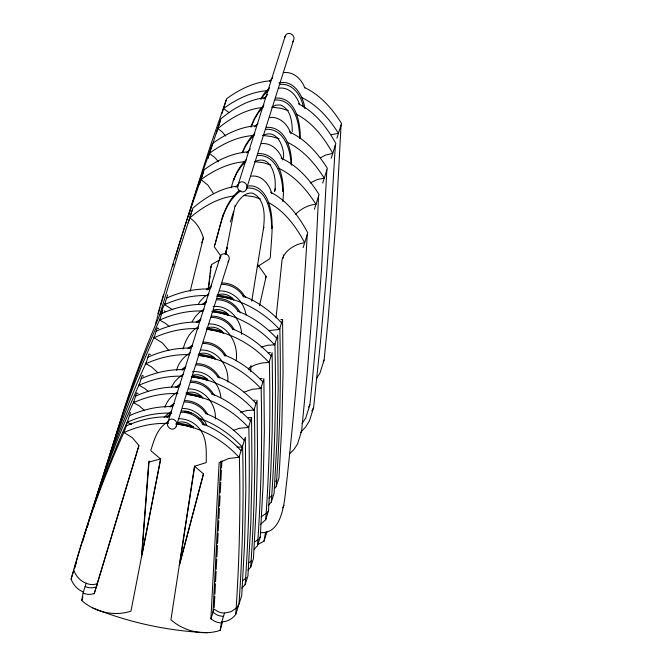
<?xml version="1.0" encoding="UTF-8"?>
<svg xmlns="http://www.w3.org/2000/svg" width="666" height="666" viewBox="0 0 666 666"><rect width="100%" height="100%" fill="white"/><g stroke="black" fill="none" stroke-linecap="round" stroke-linejoin="round"><path stroke-width="1" d="M318.556 196.17L315.751 254.778L311.988 313.495L307.267 372.277L301.606 431.077L297.452 444.205L293.781 449.708L289.527 453.746M326.84 169.996L321.628 267.74L317.232 326.498L311.888 385.306L309.89 404.903L305.736 418.032L302.073 423.534M341.05 125.125L335.839 222.869L327.98 320.829L324.092 360.031L319.938 373.16L316.758 378.013M282.792 201.498C285.131 183.858 281.485 153.53 258.341 153.496M291.525 165.235C292.149 149.883 285.656 126.49 266.625 127.314M236.93 607.6L231.194 611.663L224.542 613.053L221.437 622.868A13.595 11.38 17.6 0 1 214.818 621.378L210.897 618.872L219.114 462.737L228.729 458.474L239.002 457.292L242.108 447.477M220.912 461.363L212.97 612.329L216.891 614.835A13.595 11.38 17.6 0 0 223.51 616.325M214.211 607.55L214.81 596.178M214.918 594.105L215.459 583.766M215.568 581.701L216.117 571.361M216.225 569.288L216.766 558.949M216.875 556.884L217.474 545.504M217.582 543.439L218.132 533.1M218.24 531.027L218.781 520.687M218.889 518.623L219.43 508.283M219.547 506.218L220.088 495.87M220.246 492.773L220.796 482.434M220.904 480.361L221.445 470.021M221.553 467.957L221.936 460.714M249.017 369.988L249.126 367.923L255.436 364.752L262.138 362.92L269.014 362.487L272.119 352.664L272.619 392.249L272.186 431.843L270.812 471.411L268.498 510.93L265.734 519.655L260.506 524.5M250.657 371.72L250.982 365.517M219.946 258.999C219.189 250.483 232.284 253.438 228.621 260.864L176.232 426.348C173.768 432.584 164.993 427.247 168.015 421.853L220.396 256.368M335.356 145.155L331.36 210.614L326.398 276.215L320.479 341.916L313.603 407.659L309.449 420.787L305.661 427.023L301.307 431.626M307.267 234.507C302.489 317.407 295.571 400.174 286.588 482.717C284.623 497.46 283.833 534.656 260.198 532.592M248.06 186.047C256.868 184.549 263.886 191.666 267.224 199.092C275.216 217.324 271.228 237.629 270.388 256.743L269.772 258.716L257.259 266.783L257.884 264.818M221.786 621.778C227.281 621.819 232.509 618.856 235.722 614.468C239.419 561.804 240.626 508.974 239.344 456.202M237.945 605.419L238.977 604.179C242.674 551.515 243.881 498.684 242.599 445.912M241.858 588.111L245.171 584.623C248.859 531.967 250.075 479.137 248.793 426.365M247.952 570.163L250.682 567.216C254.37 514.56 255.586 461.729 254.304 408.957M254.187 549.159L257.501 545.67C261.197 493.015 262.404 440.184 261.122 387.412M257.501 545.67L260.264 536.946L263.137 484.24L264.344 431.468L263.886 378.679L260.781 388.503L252.198 389.269L243.981 392.191M265.734 519.655C269.43 466.999 270.637 414.16 269.355 361.388M268.589 504.961L271.32 502.014C275.016 449.359 276.224 396.528 274.941 343.756M274.65 488.444L276.207 486.58C279.903 433.924 281.11 381.094 279.828 328.321M141.941 554.095L149.092 460.964M276.049 317.882L282.034 259.956C284.648 250.333 295.121 244.089 304.67 242.715C296.062 226.706 284.698 211.022 268.24 202.464M283.266 258.142L283.591 255.036M251.731 301.199L263.378 229.062C264.893 216.933 265.676 199.009 252.472 193.115C244.272 192.191 238.778 199.842 235.339 206.227M208.258 288.902L210.922 266.25M209.024 285.198L209.507 281.077M209.748 279.021L210.106 275.932M210.348 273.876L210.831 269.755M211.072 267.699L211.438 264.61L219.489 260.04M179.229 418.772C186.871 418.706 194.131 422.402 199.034 428.18C207.234 437.72 206.26 450.874 206.244 462.587L194.497 466.267L170.937 619.796C184.132 631.401 203.321 635.872 220.13 630.394L222.527 621.969M194.688 466.192L179.629 564.318L203.53 473.742M168.506 421.603C157.467 427.181 154.204 439.81 150.732 450.624L160.573 458.957L130.944 611.18C114.144 616.649 94.947 612.187 81.76 600.582L83.067 593.048L86.18 583.233C80.328 581.127 75.882 576.073 73.859 570.263L71.096 578.987C73.118 584.798 77.564 589.851 83.416 591.957M220.13 630.394L221.437 622.868M257.734 544.563L263.994 541.208L265.559 532.167M225.599 254.42L235.098 205.344M225.932 253.804L227.073 247.66L225.108 253.863M142.183 554.137L160.714 458.874M259.515 305.777L266.134 276.398L258.475 265.642M190.21 291.175L203.388 237.754C200.866 230.095 196.853 222.269 189.743 217.949C202.414 207.159 217.374 197.969 234.174 195.937M179.287 565.409L203.446 473.842L194.497 466.267M223.451 213.919L214.261 246.753L221.062 256.293M214.885 244.788C220.504 226.19 223.002 203.771 239.111 190.667M157.9 313.769L163.386 295.021M231.302 187.712C233.816 177.206 238.436 166.833 246.545 159.457M159.89 314.435L178.688 252.064L192.341 209.748M238.203 184.607C235.181 190.01 243.956 195.346 246.42 189.102L293.398 40.701C296.42 35.298 287.654 29.962 285.181 36.205L238.203 184.607C240.667 178.371 249.442 183.708 246.42 189.102M284.798 37.479L285.181 36.205M176.232 426.348C179.254 420.945 170.479 415.609 168.015 421.853M83.067 593.056A13.595 11.38 17.6 0 0 89.71 594.413L94.189 593.722L138.911 445.454L132.359 437.737L124.076 432.534L127.181 422.71M138.886 445.87L96.262 587.179L91.783 587.87A13.595 11.38 17.6 0 1 85.14 586.505M74.351 568.697L76.19 562.887M199.475 184.532L204.154 169.763C216.95 160.373 231.851 153.063 247.86 151.865M207.767 158.35L212.437 143.59C225.233 134.199 240.135 126.89 256.144 125.691M221.969 113.478L226.64 98.718C239.435 89.327 254.337 82.018 270.354 80.819M216.275 133.516L220.954 118.756C233.641 108.283 248.601 99.525 265.21 97.694M188.187 222.869L192.865 208.108C205.761 197.153 221.079 187.704 238.245 186.03M131.643 424.492L127.331 422.244L130.444 412.421M144.214 410.214L139.202 405.852L133.525 402.689L136.63 392.873L138.103 393.539M148.543 391.616L144.713 388.445L139.036 385.281L142.141 375.466L143.615 376.14M157.667 372.527L151.532 366.899L145.854 363.736L148.959 353.921L150.433 354.587M168.923 350.641L162.371 342.923L154.087 337.72L157.201 327.905L158.666 328.571M169.189 326.415L165.351 323.243L159.674 320.08L162.779 310.264M172.844 309.848L164.56 304.645L167.666 294.83M81.76 600.582L82.942 596.836M201.831 242.674L203.388 237.754M94.189 593.722L97.294 583.907L92.815 584.598A13.595 11.38 17.6 0 1 86.18 583.233M233.916 178.746L233.291 180.711L236.963 172.794L241.45 166.05L245.92 161.43M230.311 221.936L233.525 211.763M141.783 556.168L141.442 557.259L148.751 462.054L160.573 458.957M275.391 188.844L274.509 191.617C277.431 179.745 272.161 153.421 254.82 161.63M263.378 229.062L263.961 227.214M283.333 189.394L282.709 191.358C282.675 176.523 275.999 154.495 257.717 155.461M272.252 226.54L271.628 228.505C271.661 213.128 267.516 187.129 247.436 188.012M265.617 278.038L266.134 276.398M314.402 209.291L319.072 194.53C309.707 179.545 297.369 165.534 281.035 158.075M322.685 183.117L327.364 168.356C317.99 153.371 305.661 139.361 289.319 131.901M336.896 138.245L341.566 123.485C332.351 108.774 320.329 94.98 304.395 87.454M331.202 158.283L335.872 143.515C326.989 127.522 315.168 112.021 298.401 103.796M303.113 247.635L307.784 232.867C299.042 216.583 287.387 200.624 270.488 192.166M237.088 447.194L242.257 447.003L245.363 437.187L245.821 489.968L244.613 542.74L241.741 595.446L238.977 604.179M233.242 430.394L239.868 428.221L248.443 427.455L251.557 417.64L248.11 417.674M240.376 412.312L247.078 410.481L253.954 410.048L257.068 400.233L257.526 453.013L256.318 505.785L253.446 558.491L250.682 567.216M261.014 347.111L267.715 345.279L274.6 344.846L277.705 335.023L278.163 387.803L276.956 440.584L274.084 493.29L271.32 502.014M269.214 330.586L279.487 329.412L282.592 319.588L280.869 319.563M210.897 618.872L214.002 609.057L217.932 611.555A13.595 11.38 17.6 0 0 224.542 613.053M235.722 614.468L238.486 605.735L237.446 606.976M245.171 584.623L247.935 575.899L250.807 523.193L252.014 470.421L251.557 417.64M276.207 486.58L278.971 477.855L281.843 425.149L283.05 372.369L282.592 319.588M263.994 541.208L267.108 531.36M207.967 158.408L220.429 120.396M213.495 136.78L226.124 100.358M199.292 181.651L211.921 145.23M203.63 171.403L191.009 207.825A3165.864 2648.549 17.6 0 0 162.346 299.658M183.125 349.059C185.389 340.093 190.051 331.26 198.518 326.79M176.59 370.254C178.546 362.87 183.658 356.551 190.276 352.814M164.935 407.276C166.925 400.99 171.512 395.637 177.156 392.299M222.211 217.857C226.174 207.601 231.435 197.019 240.892 190.801M250.874 126.815L254.72 117.89L259.365 110.248L263.944 104.987M251.024 126.998L254.096 119.855L258.741 112.221L263.32 106.951M242.199 152.572L245.871 144.647L250.366 137.904L254.828 133.283M242.391 152.78L245.255 146.62L249.742 139.868L254.204 135.256M282.692 507.9L284.066 505.336M311.796 410.964L313.603 407.659M292.74 41.825L293.398 40.701M227.955 261.996L228.621 260.864M323.226 361.488L324.092 360.031M308.583 407.093L309.89 404.903M300.732 432.542L301.606 431.077M198.06 304.628L200.183 301.215L204.237 296.944L208.991 293.723M192.108 321.77L195.296 316.65L199.35 312.379L204.104 309.149M171.47 386.971L174.65 381.851L178.713 377.589L183.458 374.359M260.639 98.934L264.569 93.032L269.672 87.754M261.139 99.217L263.944 94.997L269.047 89.719M267.457 512.171L268.498 510.93M259.224 538.186L260.264 536.946M235.856 187.346L238.495 184.232M263.786 98.901L267.715 94.389M164.302 417.391L167.008 414.543L171.761 411.313M269.597 81.21L272.785 77.914M254.753 126.74L257.942 123.443M246.47 152.914L250.299 148.959M295.263 214.502C300.832 209.074 308.025 204.745 315.959 204.37C306.743 189.66 294.722 175.874 278.796 168.34M275.657 481.335L276.823 480.253M271.936 495.687L268.848 498.135M266.941 512.787L261.205 516.849M258.117 539.343L255.028 541.791M251.298 560.897L248.21 563.336M246.37 577.755L242.699 580.744M206.726 289.094L211.472 285.864M207.101 289.868L211.055 287.171M201.84 304.529L206.585 301.298M203.005 304.762L206.169 302.605M196.254 322.169L201.007 318.939M197.419 322.402L200.591 320.246M188.02 348.185L192.765 344.955M189.186 348.418L192.349 346.262M181.194 369.73L185.947 366.5M182.367 369.963L185.531 367.815M175.682 387.137L180.436 383.907M176.856 387.371L180.02 385.214M169.497 406.685L174.242 403.463M170.662 406.918L173.834 404.77M166.242 416.974L170.987 413.752M167.407 417.207L169.78 415.592M320.338 157.834L325.666 155.053L332.759 153.363C324.017 137.654 312.496 122.402 296.154 114.086M310.231 182.967L317.207 179.554L324.25 178.197C315.035 163.486 303.013 149.692 287.079 142.166M272.261 106.951L275.882 105.128L280.353 104.987C290.826 108.849 292.224 122.011 292.274 131.677M263.112 135.448C276.59 128.255 284.798 147.061 283.491 158.067M166.633 298.102C179.887 292.083 194.414 288.644 208.999 288.986M164.56 304.645C178.122 298.501 193.032 294.988 207.959 295.587M161.746 313.536C175 307.517 189.527 304.079 204.112 304.42M159.674 320.08C173.235 313.936 188.145 310.423 203.072 311.022M156.16 331.177C169.414 325.158 183.941 321.72 198.535 322.061M154.087 337.72C167.965 331.443 183.258 327.897 198.526 328.704M147.927 357.192C161.18 351.173 175.707 347.735 190.293 348.077M145.854 363.736C159.415 357.592 174.326 354.087 189.252 354.678M141.109 378.738C154.362 372.719 168.881 369.28 183.475 369.63M139.036 385.281C152.597 379.145 167.507 375.632 182.434 376.223M135.598 396.145C148.851 390.126 163.37 386.688 177.964 387.038M133.525 402.689C147.394 396.412 162.687 392.865 177.955 393.681M129.404 415.692C142.657 409.673 157.184 406.235 171.778 406.585M127.331 422.244C141.209 415.959 156.502 412.421 171.77 413.228M126.149 425.982C139.402 419.963 153.929 416.525 168.515 416.874M124.076 432.534C137.954 426.248 153.238 422.71 168.506 423.518M278.946 83.025C293.789 79.221 303.313 95.996 304.861 108.566M331.41 134.682L338.453 133.325C329.237 118.615 317.216 104.82 301.282 97.294M218.39 294.588C224.059 292.898 230.394 295.321 233.916 299.966L232.392 299.467A68.948 57.676 17.6 0 0 226.24 297.752L224.65 297.394A68.948 57.676 17.6 0 0 216.775 296.095M213.503 310.023C219.172 308.333 225.508 310.756 229.029 315.401L219.763 312.829A68.948 57.676 17.6 0 0 211.888 311.53M207.917 327.664C213.586 325.965 219.922 328.396 223.443 333.042L221.92 332.534A68.948 57.676 17.6 0 0 215.767 330.827L214.177 330.469A68.948 57.676 17.6 0 0 207.884 329.37M199.683 353.679C205.353 351.989 211.688 354.412 215.21 359.057L213.686 358.558M192.865 375.224C198.526 373.534 204.862 375.965 208.391 380.611L206.86 380.103A68.948 57.676 17.6 0 0 200.707 378.388M187.354 392.632C193.015 390.942 199.359 393.373 202.88 398.01L201.348 397.51A68.948 57.676 17.6 0 0 195.196 395.795L193.606 395.438A68.948 57.676 17.6 0 0 187.312 394.339M177.905 422.469C183.575 420.779 189.91 423.21 193.431 427.855L191.908 427.347A68.948 57.676 17.6 0 0 185.756 425.641L184.166 425.283A68.948 57.676 17.6 0 0 176.29 423.984M212.995 306.585C228.488 304.612 241.525 319.597 241.558 334.39M192.357 371.786C207.168 369.888 219.705 383.541 220.887 397.619M262.096 107.542C245.488 109.374 230.528 118.123 217.832 128.596L222.003 131.718L225.724 136.039M268.673 352.705L270.396 352.639M260.439 378.721L262.163 378.663M253.613 400.266L255.336 400.208M267.233 90.659C251.224 91.858 236.322 99.167 223.526 108.558L229.046 112.654M253.03 135.531C237.021 136.73 222.119 144.039 209.324 153.43L214.843 157.526L218.473 161.83M244.747 161.713C228.738 162.912 213.828 170.213 201.04 179.604L207.817 185.023L213.303 193.248M251.174 176.199C261.755 174.55 269.372 184.524 271.895 193.681M279.029 88.195C289.26 86.672 296.994 95.912 299.658 104.845M275.915 98.035C295.587 97.111 300.324 122.211 300.291 137.462M275.291 100C294.555 99.018 299.6 123.401 299.608 138.445M184.549 411.646L187.945 411.954L191.209 413.087M283.949 72.602C293.689 71.462 301.74 79.379 304.803 87.995M280.211 84.416C292.932 83.092 301.29 95.837 303.388 106.926M269.738 117.474C279.87 116.292 287.97 124.808 290.967 133.749M266 129.287C283.866 128.272 290.801 149.592 290.909 164.202M261.455 143.648C271.586 142.466 279.687 150.982 282.675 159.923M207.317 632.683L197.577 632.142A292.491 244.697 17.6 0 1 102.098 611.571L92.874 608.025M222.203 283.033C231.926 282.884 240.817 288.986 245.321 297.411M221.786 284.34C230.736 284.274 239.335 289.352 243.806 297.061M219.713 290.892C233.067 290.617 244.289 302.131 245.995 314.96M217.316 298.468C227.039 298.318 235.93 304.412 240.434 312.845M216.9 299.775C225.483 299.733 233.866 304.362 238.361 311.671M211.73 316.109C221.062 316 229.828 321.57 234.299 329.653M211.313 317.416C219.897 317.374 228.28 322.003 232.775 329.312M209.241 323.959C227.939 323.634 238.853 344.089 236.13 360.889M203.496 342.124C212.82 342.016 221.595 347.585 226.065 355.677M203.08 343.44C212.029 343.365 220.629 348.443 225.091 356.152M201.007 349.983C217.466 349.633 229.295 366.483 227.805 381.984M196.67 363.669C206.393 363.519 215.293 369.622 219.797 378.047M196.262 364.985C205.203 364.91 213.811 369.988 218.273 377.705M191.159 381.077C200.882 380.927 209.782 387.029 214.285 395.454M190.751 382.392C199.325 382.342 207.717 386.979 212.213 394.28M188.678 388.936C204.304 388.603 216.217 404.062 215.443 418.964M184.973 400.632C194.305 400.516 203.072 406.094 207.542 414.177M184.557 401.939C193.14 401.898 201.523 406.526 206.019 413.827M182.484 408.483C193.198 408.325 203.113 415.767 206.776 425.682M181.718 410.922C191.442 410.764 200.333 416.866 204.837 425.299M181.302 412.229C190.251 412.154 198.859 417.232 203.321 424.95M243.814 195.471L253.08 196.57L260.323 198.851M271.728 107.151L280.985 108.275L288.228 110.539M262.62 135.398L271.861 136.613L279.121 138.803M254.337 161.572L263.578 162.787L270.837 164.977M217.233 296.262C241.184 299.101 263.336 311.696 279.487 329.412M212.346 311.696L221.32 313.178A68.948 57.676 17.6 0 1 227.539 314.901M206.76 329.329C230.719 332.176 252.864 344.772 269.014 362.487M198.526 355.353L207.501 356.843A68.948 57.676 17.6 0 1 213.711 358.566M191.7 376.898L200.682 378.388M186.189 394.305C210.131 397.169 232.309 409.723 248.443 427.455M175.724 423.984C200.033 426.715 222.635 439.277 239.002 457.292M227.506 314.901C245.671 320.071 261.855 331.027 274.6 344.846M242.824 295.837C257.7 301.507 270.762 311.263 281.551 322.86M237.937 311.272C252.814 316.941 265.876 326.698 276.673 338.295M232.351 328.912C247.228 334.582 260.289 344.339 271.087 355.935M224.117 354.928C238.994 360.597 252.056 370.354 262.845 381.959M217.291 376.473C232.168 382.142 245.238 391.899 256.027 403.504M211.788 393.881C226.656 399.55 239.727 409.307 250.516 420.912M205.594 413.436C220.471 419.097 233.533 428.854 244.33 440.459M199.092 418.24C215.667 423.917 230.436 434.149 242.257 447.003M202.339 423.726C217.216 429.387 230.278 439.144 241.075 450.749M164.252 310.93L165.692 311.688M260.781 388.503C246.287 372.602 227.064 360.947 205.944 356.485A68.948 57.676 17.6 0 0 198.068 355.186M253.954 410.048C239.46 394.147 220.246 382.492 199.117 378.03A68.948 57.676 17.6 0 0 191.242 376.74M155.353 324.459A3165.864 2648.549 17.6 0 1 156.735 319.489M157.01 318.49A3165.864 2648.549 17.6 0 1 160.073 307.584M160.639 305.602A3165.864 2648.549 17.6 0 1 162.054 300.649M172.636 266.575A3165.864 2648.549 17.6 0 1 173.501 263.611M174.659 259.665A3165.864 2648.549 17.6 0 1 175.533 256.71M175.824 255.719A3165.864 2648.549 17.6 0 1 199.259 181.643M188.57 215.776A3165.864 2648.549 17.6 0 1 190.035 210.847M190.326 209.865A3165.864 2648.549 17.6 0 1 213.461 136.771M213.811 310.639A68.923 57.659 17.6 0 1 227.847 313.803M108.083 461.671A1423.975 1191.291 17.6 0 1 159.982 318.972M74.392 568.714A1423.975 1191.291 17.6 0 1 127.647 421.137M193.173 375.84A68.923 57.659 17.6 0 1 207.209 379.012M87.446 526.881A1423.975 1191.291 17.6 0 1 88.262 523.959M89.935 518.115A1423.975 1191.291 17.6 0 1 139.344 384.182M93.448 508.258A1423.975 1191.291 17.6 0 1 94.264 505.327M95.363 501.431A1423.975 1191.291 17.6 0 1 96.195 498.518M96.478 497.544A1423.975 1191.291 17.6 0 1 146.162 362.629M198.41 354.096A68.923 57.659 17.6 0 1 214.027 357.467M186.08 393.048A68.923 57.659 17.6 0 1 201.698 396.42M82.759 541.358A1423.975 1191.291 17.6 0 1 84.141 536.496M84.424 535.522A1423.975 1191.291 17.6 0 1 133.833 401.581M206.643 328.08A68.923 57.659 17.6 0 1 222.261 331.443M102.772 478.338A1423.975 1191.291 17.6 0 1 154.404 336.613M114.069 442.341A1423.975 1191.291 17.6 0 1 114.902 439.427M115.185 438.453A1423.975 1191.291 17.6 0 1 164.868 303.538M217.116 295.005A68.923 57.659 17.6 0 1 232.734 298.368M71.137 579.004A1423.975 1191.291 17.6 0 1 124.384 431.426M176.632 422.893A68.923 57.659 17.6 0 1 193.781 426.764"/></g></svg>
